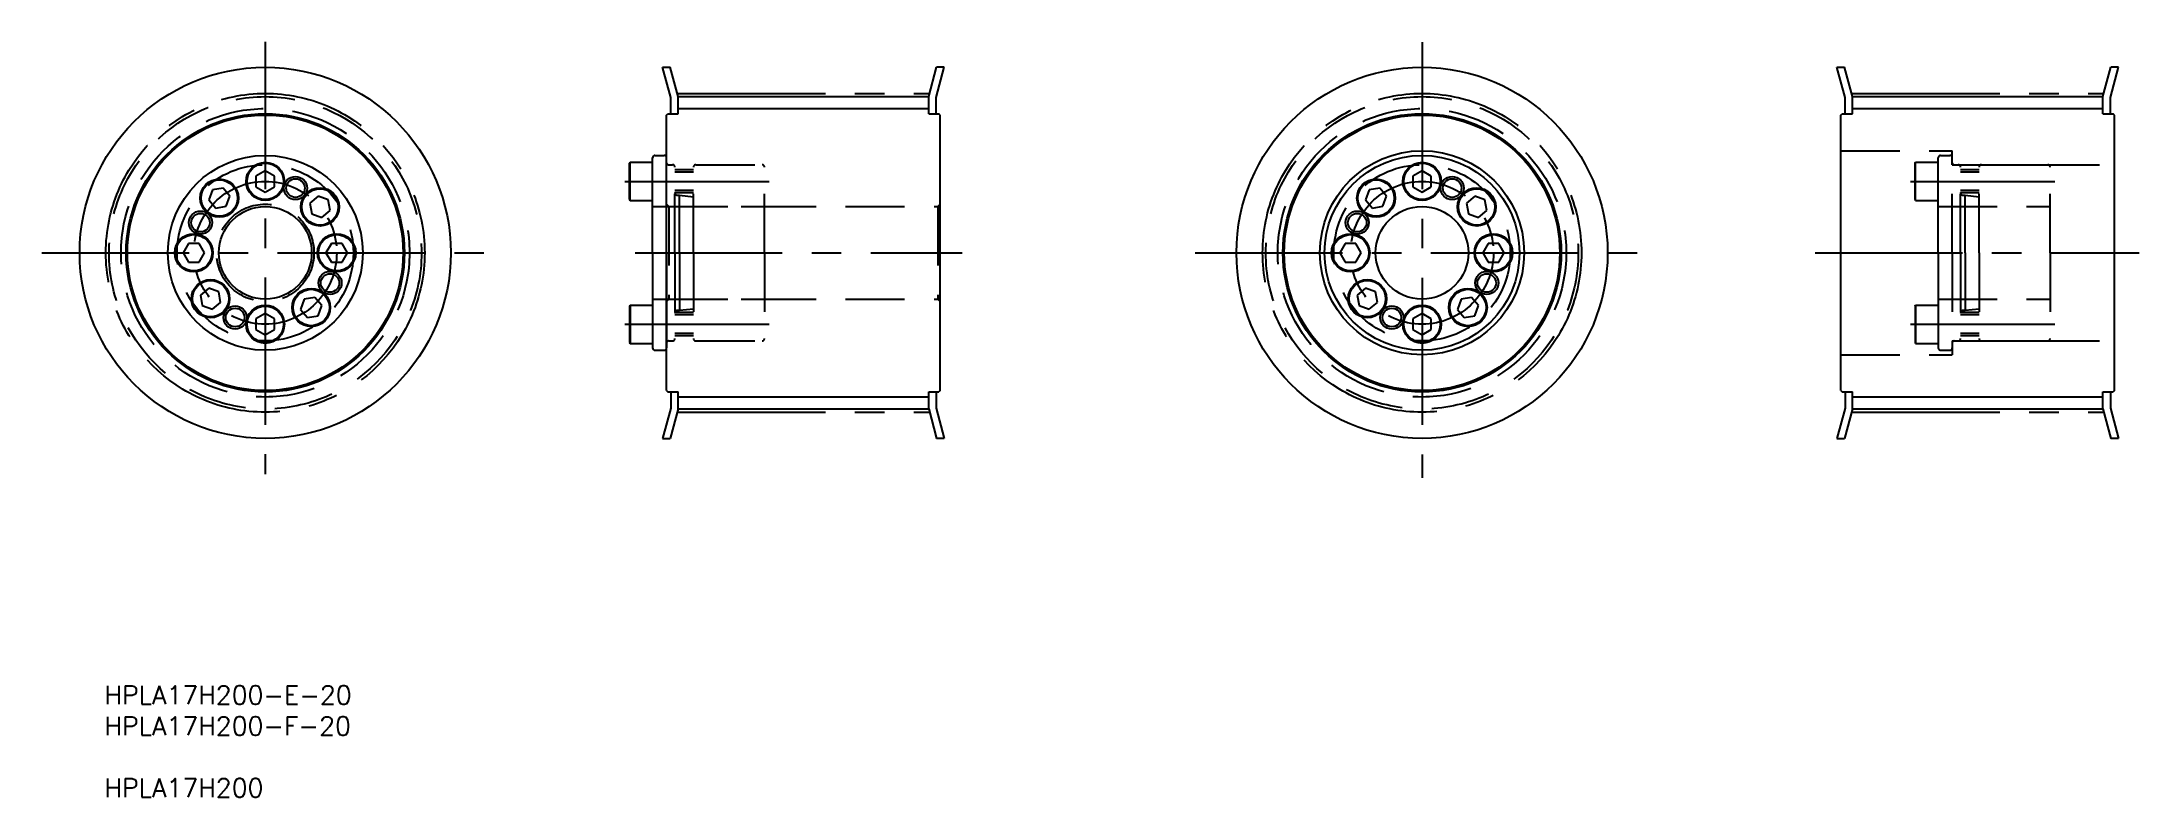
# Model space of a CAD drawing. Extents: x 2 to 454, y -15 to 148.
import ezdxf

# ---------------------------------------------------------------- set-up
doc = ezdxf.new("R2010")
doc.units = 0
doc.linetypes.add('CENTER', pattern=[50.8, 31.75, -6.35, 6.35, -6.35])
doc.linetypes.add('DASHED', pattern=[19.05, 12.7, -6.35])
doc.layers.get('0').update_dxf_attribs({"linetype": 'CONTINUOUS'})
doc.layers.add('CENTER', color=1, linetype='CENTER')
doc.styles.add('MISUMI', font='txt.shx')

# ---------------------------------------------------------------- blocks, each defined once
blk = doc.blocks.new('*U6')
at = {"color": 7, "linetype": 'CONTINUOUS', "style": 'MISUMI'}
for s, p in [('HPLA17H200-E-20', (15.05, 4.8)), ('HPLA17H200-F-20', (15.05, -1.87)), ('HPLA17H200', (15.05, -15.2))]:
    blk.add_text(s, height=4, dxfattribs=at).set_placement(p)

msp = doc.modelspace()

# ---------------------------------------------------------------- linework, layer by layer
at = {"color": 7, "linetype": 'CONTINUOUS'}
for p, q in [((135.38, 142.14), (137.04, 142.14)), ((137.13, 135.61), (135.38, 142.14)), ((138.73, 135.82), (137.04, 142.14)), ((192.73, 135.82), (194.43, 142.14)), ((194.33, 135.61), (196.08, 142.14)), ((196.08, 142.14), (194.43, 142.14)), ((388.5, 142.14), (390.16, 142.14)), ((390.25, 135.61), (388.5, 142.14)), ((391.85, 135.82), (390.16, 142.14)), ((445.85, 135.82), (447.55, 142.14)), ((447.45, 135.61), (449.2, 142.14)), ((449.2, 142.14), (447.55, 142.14)), ((138.73, 135.82), (192.73, 135.82)), ((138.73, 132.14), (138.73, 135.82)), ((192.73, 132.14), (192.73, 135.82)), ((391.85, 135.82), (445.85, 135.82)), ((391.85, 132.14), (391.85, 135.82)), ((445.85, 132.14), (445.85, 135.82)), ((136.23, 131.84), (136.53, 132.14)), ((136.23, 72.44), (136.23, 131.84)), ((136.53, 132.14), (138.73, 132.14)), ((137.13, 132.14), (137.13, 135.61)), ((192.73, 132.14), (194.93, 132.14)), ((194.33, 132.14), (194.33, 135.61)), ((195.23, 131.84), (194.93, 132.14)), ((195.23, 72.44), (195.23, 131.84)), ((389.35, 131.84), (389.65, 132.14)), ((389.35, 72.44), (389.35, 131.84)), ((389.65, 132.14), (391.85, 132.14)), ((390.25, 132.14), (390.25, 135.61)), ((445.85, 132.14), (448.05, 132.14)), ((447.45, 132.14), (447.45, 135.61)), ((448.35, 131.84), (448.05, 132.14)), ((448.35, 72.44), (448.35, 131.84)), ((133.23, 102.14), (133.23, 122.64)), ((133.73, 123.14), (135.73, 123.14)), ((136.23, 102.14), (136.23, 122.64)), ((49.73, 119.85), (47.73, 118.7)), ((47.73, 118.7), (47.73, 116.39)), ((51.73, 118.7), (49.73, 119.85)), ((50.73, 119.28), (50.73, 119.28)), ((51.23, 118.99), (51.23, 118.99)), ((51.73, 116.39), (51.73, 118.7)), ((128.23, 121.47), (128.35, 121.67)), ((128.23, 113.62), (128.23, 121.47)), ((128.35, 121.67), (133.23, 121.67)), ((128.35, 113.42), (128.35, 121.67)), ((133.23, 113.42), (133.23, 121.67)), ((133.23, 115.04), (133.23, 120.04)), ((299.07, 119.85), (297.07, 118.7)), ((297.07, 118.7), (297.07, 116.39)), ((301.07, 118.7), (299.07, 119.85)), ((300.07, 119.28), (300.07, 119.28)), ((300.57, 118.99), (300.57, 118.99)), ((301.07, 116.39), (301.07, 118.7)), ((38.34, 115.71), (37.55, 113.54)), ((37.55, 113.54), (39.04, 111.77)), ((40.62, 116.11), (38.34, 115.71)), ((42.1, 114.34), (40.62, 116.11)), ((41.31, 112.17), (42.1, 114.34)), ((47.73, 116.39), (49.73, 115.24)), ((49.73, 115.24), (51.73, 116.39)), ((61.12, 114.32), (59.36, 112.83)), ((63.29, 113.53), (61.12, 114.32)), ((63.7, 111.25), (63.29, 113.53)), ((128.23, 113.62), (128.35, 113.42)), ((128.35, 113.42), (133.23, 113.42)), ((287.68, 115.71), (286.89, 113.54)), ((286.89, 113.54), (288.38, 111.77)), ((289.96, 116.11), (287.68, 115.71)), ((291.44, 114.34), (289.96, 116.11)), ((290.65, 112.17), (291.44, 114.34)), ((297.07, 116.39), (299.07, 115.24)), ((299.07, 115.24), (301.07, 116.39)), ((310.46, 114.32), (308.69, 112.83)), ((312.63, 113.53), (310.46, 114.32)), ((313.03, 111.25), (312.63, 113.53)), ((39.04, 111.77), (41.31, 112.17)), ((59.36, 112.83), (59.76, 110.56)), ((59.76, 110.56), (61.93, 109.77)), ((61.93, 109.77), (63.7, 111.25)), ((288.38, 111.77), (290.65, 112.17)), ((308.69, 112.83), (309.09, 110.56)), ((309.09, 110.56), (311.26, 109.77)), ((311.26, 109.77), (313.03, 111.25)), ((33.17, 104.14), (32.02, 102.14)), ((35.48, 104.14), (33.17, 104.14)), ((36.64, 102.14), (35.48, 104.14)), ((63.97, 104.14), (62.82, 102.14)), ((66.28, 104.14), (63.97, 104.14)), ((67.44, 102.14), (66.28, 104.14)), ((282.51, 104.14), (281.36, 102.14)), ((284.82, 104.14), (282.51, 104.14)), ((285.98, 102.14), (284.82, 104.14)), ((313.31, 104.14), (312.16, 102.14)), ((315.62, 104.14), (313.31, 104.14)), ((316.78, 102.14), (315.62, 104.14)), ((32.02, 102.14), (33.17, 100.14)), ((33.17, 100.14), (35.48, 100.14)), ((35.48, 100.14), (36.64, 102.14)), ((62.82, 102.14), (63.97, 100.14)), ((63.97, 100.14), (66.28, 100.14)), ((66.28, 100.14), (67.44, 102.14)), ((133.23, 102.14), (133.23, 81.64)), ((136.23, 102.14), (136.23, 81.64)), ((281.36, 102.14), (282.51, 100.14)), ((282.51, 100.14), (284.82, 100.14)), ((284.82, 100.14), (285.98, 102.14)), ((312.16, 102.14), (313.31, 100.14)), ((313.31, 100.14), (315.62, 100.14)), ((315.62, 100.14), (316.78, 102.14)), ((37.53, 94.52), (35.76, 93.04)), ((35.76, 93.04), (36.16, 90.76)), ((36.16, 90.76), (38.33, 89.97)), ((39.7, 93.73), (37.53, 94.52)), ((38.33, 89.97), (40.1, 91.46)), ((40.1, 91.46), (39.7, 93.73)), ((58.14, 92.12), (57.35, 89.95)), ((60.42, 92.52), (58.14, 92.12)), ((61.9, 90.75), (60.42, 92.52)), ((61.11, 88.58), (61.9, 90.75)), ((128.23, 90.67), (128.35, 90.87)), ((128.23, 90.67), (128.23, 82.82)), ((128.35, 90.87), (133.23, 90.87)), ((128.35, 90.87), (128.35, 82.62)), ((133.23, 90.87), (133.23, 82.62)), ((286.87, 94.52), (285.1, 93.04)), ((285.1, 93.04), (285.5, 90.76)), ((285.5, 90.76), (287.67, 89.97)), ((289.04, 93.73), (286.87, 94.52)), ((287.67, 89.97), (289.44, 91.46)), ((289.44, 91.46), (289.04, 93.73)), ((307.48, 92.12), (306.69, 89.95)), ((309.75, 92.52), (307.48, 92.12)), ((311.24, 90.75), (309.75, 92.52)), ((310.45, 88.58), (311.24, 90.75)), ((49.73, 89.05), (47.73, 87.9)), ((47.73, 87.9), (47.73, 85.59)), ((51.73, 87.9), (49.73, 89.05)), ((51.73, 85.59), (51.73, 87.9)), ((57.35, 89.95), (58.84, 88.18)), ((58.84, 88.18), (61.11, 88.58)), ((133.23, 89.24), (133.23, 84.24)), ((299.07, 89.05), (297.07, 87.9)), ((297.07, 87.9), (297.07, 85.59)), ((301.07, 87.9), (299.07, 89.05)), ((301.07, 85.59), (301.07, 87.9)), ((306.69, 89.95), (308.17, 88.18)), ((308.17, 88.18), (310.45, 88.58)), ((47.73, 85.59), (49.73, 84.44)), ((49.73, 84.44), (51.73, 85.59)), ((128.23, 82.82), (128.35, 82.62)), ((128.35, 82.62), (133.23, 82.62)), ((297.07, 85.59), (299.07, 84.44)), ((299.07, 84.44), (301.07, 85.59)), ((133.73, 81.14), (135.73, 81.14)), ((136.23, 72.44), (136.53, 72.14)), ((195.23, 72.44), (194.93, 72.14)), ((389.35, 72.44), (389.65, 72.14)), ((448.35, 72.44), (448.05, 72.14)), ((137.13, 68.68), (135.38, 62.14)), ((136.53, 72.14), (138.73, 72.14)), ((138.73, 68.47), (137.04, 62.14)), ((137.13, 72.14), (137.13, 68.68)), ((138.73, 68.47), (138.73, 72.14)), ((138.73, 68.47), (192.73, 68.47)), ((192.73, 72.14), (194.93, 72.14)), ((192.73, 68.47), (192.73, 72.14)), ((192.73, 68.47), (194.43, 62.14)), ((194.33, 72.14), (194.33, 68.68)), ((194.33, 68.68), (196.08, 62.14)), ((390.25, 68.68), (388.5, 62.14)), ((389.65, 72.14), (391.85, 72.14)), ((391.85, 68.47), (390.16, 62.14)), ((390.25, 72.14), (390.25, 68.68)), ((391.85, 68.47), (391.85, 72.14)), ((391.85, 68.47), (445.85, 68.47)), ((445.85, 72.14), (448.05, 72.14)), ((445.85, 68.47), (445.85, 72.14)), ((445.85, 68.47), (447.55, 62.14)), ((447.45, 72.14), (447.45, 68.68)), ((447.45, 68.68), (449.2, 62.14)), ((135.38, 62.14), (137.04, 62.14)), ((196.08, 62.14), (194.43, 62.14)), ((388.5, 62.14), (390.16, 62.14)), ((449.2, 62.14), (447.55, 62.14))]:
    msp.add_line(p, q, dxfattribs=at)
at = {"color": 3, "linetype": 'CONTINUOUS'}
for p, q in [((138.73, 133.23), (192.73, 133.23)), ((391.85, 133.23), (445.85, 133.23)), ((138.73, 71.06), (192.73, 71.06)), ((391.85, 71.06), (445.85, 71.06))]:
    msp.add_line(p, q, dxfattribs=at)
at = {"color": 3, "linetype": 'DASHED'}
for p, q in [((389.35, 124.14), (413.35, 124.14)), ((410.35, 102.14), (410.35, 122.64)), ((410.85, 123.14), (412.85, 123.14)), ((413.35, 121.14), (413.35, 124.14)), ((413.35, 102.14), (413.35, 122.64)), ((136.64, 121.14), (137.53, 121.14)), ((138.03, 102.14), (138.03, 120.64)), ((142.03, 120.04), (138.03, 120.04)), ((142.03, 119.54), (138.03, 119.54)), ((142.03, 102.14), (142.03, 120.64)), ((142.53, 121.14), (156.83, 121.14)), ((157.33, 102.14), (157.33, 120.64)), ((405.35, 121.47), (405.47, 121.67)), ((405.35, 113.62), (405.35, 121.47)), ((405.47, 121.67), (410.35, 121.67)), ((405.47, 113.42), (405.47, 121.67)), ((410.35, 113.42), (410.35, 121.67)), ((410.35, 115.04), (410.35, 120.04)), ((413.35, 121.14), (448.35, 121.14)), ((413.76, 121.14), (414.65, 121.14)), ((415.15, 102.14), (415.15, 120.64)), ((419.15, 120.04), (415.15, 120.04)), ((419.15, 119.54), (415.15, 119.54)), ((419.15, 102.14), (419.15, 120.64)), ((419.65, 121.14), (433.95, 121.14)), ((434.45, 102.14), (434.45, 120.64)), ((142.03, 115.54), (138.03, 115.54)), ((142.03, 115.04), (138.03, 115.04)), ((138.63, 114.54), (139.03, 114.54)), ((139.03, 102.14), (139.03, 114.54)), ((139.03, 114.54), (142.03, 114.21)), ((405.35, 113.62), (405.47, 113.42)), ((405.47, 113.42), (410.35, 113.42)), ((419.15, 115.54), (415.15, 115.54)), ((419.15, 115.04), (415.15, 115.04)), ((415.75, 114.54), (416.15, 114.54)), ((416.15, 102.14), (416.15, 114.54)), ((416.15, 114.54), (419.15, 114.21)), ((133.23, 112.14), (157.33, 112.14)), ((136.23, 112.64), (136.73, 112.14)), ((136.73, 112.14), (194.73, 112.14)), ((136.73, 112.14), (136.73, 92.14)), ((195.23, 112.64), (194.73, 112.14)), ((194.73, 112.14), (194.73, 92.14)), ((410.35, 112.14), (434.45, 112.14)), ((138.03, 102.14), (138.03, 83.64)), ((139.03, 102.14), (139.03, 89.74)), ((142.03, 102.14), (142.03, 83.64)), ((157.33, 102.14), (157.33, 83.64)), ((410.35, 102.14), (410.35, 81.64)), ((413.35, 102.14), (413.35, 81.64)), ((415.15, 102.14), (415.15, 83.64)), ((416.15, 102.14), (416.15, 89.74)), ((419.15, 102.14), (419.15, 83.64)), ((434.45, 102.14), (434.45, 83.64)), ((133.23, 92.14), (157.33, 92.14)), ((136.23, 91.64), (136.73, 92.14)), ((136.73, 92.14), (194.73, 92.14)), ((195.23, 91.64), (194.73, 92.14)), ((405.35, 90.67), (405.47, 90.87)), ((405.35, 90.67), (405.35, 82.82)), ((405.47, 90.87), (410.35, 90.87)), ((405.47, 90.87), (405.47, 82.62)), ((410.35, 92.14), (434.45, 92.14)), ((410.35, 90.87), (410.35, 82.62)), ((142.03, 89.24), (138.03, 89.24)), ((142.03, 88.74), (138.03, 88.74)), ((138.63, 89.74), (139.03, 89.74)), ((139.03, 89.74), (142.03, 90.08)), ((410.35, 89.24), (410.35, 84.24)), ((419.15, 89.24), (415.15, 89.24)), ((419.15, 88.74), (415.15, 88.74)), ((415.75, 89.74), (416.15, 89.74)), ((416.15, 89.74), (419.15, 90.08)), ((136.64, 83.14), (137.53, 83.14)), ((142.03, 84.74), (138.03, 84.74)), ((142.03, 84.24), (138.03, 84.24)), ((142.53, 83.14), (156.83, 83.14)), ((405.35, 82.82), (405.47, 82.62)), ((405.47, 82.62), (410.35, 82.62)), ((413.35, 83.14), (413.35, 80.14)), ((413.35, 83.14), (448.35, 83.14)), ((413.76, 83.14), (414.65, 83.14)), ((419.15, 84.74), (415.15, 84.74)), ((419.15, 84.24), (415.15, 84.24)), ((419.65, 83.14), (433.95, 83.14)), ((389.35, 80.14), (413.35, 80.14)), ((410.85, 81.14), (412.85, 81.14))]:
    msp.add_line(p, q, dxfattribs=at)
at = {"color": 7, "linetype": 'CONTINUOUS'}
for centre, radius in [((49.73, 102.14), 40), ((299.07, 102.14), 40), ((49.73, 102.14), 30), ((49.73, 102.14), 29.7), ((299.07, 102.14), 30), ((299.07, 102.14), 29.7), ((49.73, 102.14), 21), ((299.07, 102.14), 22), ((299.07, 102.14), 21), ((39.83, 113.94), 4.12), ((39.83, 113.94), 3.92), ((49.73, 117.54), 4.12), ((49.73, 117.54), 3.92), ((56.24, 116.1), 2), ((289.17, 113.94), 4.12), ((289.17, 113.94), 3.92), ((299.07, 117.54), 4.12), ((299.07, 117.54), 3.92), ((305.57, 116.1), 2.5), ((305.57, 116.1), 2), ((61.53, 112.04), 4.12), ((61.53, 112.04), 3.92), ((310.86, 112.04), 4.12), ((310.86, 112.04), 3.92), ((35.77, 108.65), 2), ((49.73, 102.14), 10), ((285.11, 108.65), 2.5), ((285.11, 108.65), 2), ((299.07, 102.14), 10), ((34.33, 102.14), 4.12), ((34.33, 102.14), 3.92), ((65.13, 102.14), 4.12), ((65.13, 102.14), 3.92), ((283.67, 102.14), 4.12), ((283.67, 102.14), 3.92), ((314.47, 102.14), 4.12), ((314.47, 102.14), 3.92), ((37.93, 92.25), 4.12), ((37.93, 92.25), 3.92), ((63.69, 95.64), 2), ((287.27, 92.25), 4.12), ((287.27, 92.25), 3.92), ((313.02, 95.64), 2.5), ((313.02, 95.64), 2), ((49.73, 86.74), 4.12), ((49.73, 86.74), 3.92), ((59.63, 90.35), 4.12), ((59.63, 90.35), 3.92), ((292.56, 88.19), 2.5), ((299.07, 86.74), 4.12), ((299.07, 86.74), 3.92), ((308.96, 90.35), 4.12), ((308.96, 90.35), 3.92), ((43.22, 88.19), 2), ((292.56, 88.19), 2)]:
    msp.add_circle(centre, radius, dxfattribs=at)
at = {"color": 3, "linetype": 'DASHED'}
for centre, radius in [((49.73, 102.14), 33.67), ((299.07, 102.14), 33.67), ((49.73, 102.14), 31.09), ((299.07, 102.14), 31.09), ((49.73, 102.14), 19), ((299.07, 102.14), 19), ((49.73, 102.14), 10.5)]:
    msp.add_circle(centre, radius, dxfattribs=at)
at = {"color": 3}
for centre in [(56.24, 116.1), (35.77, 108.65), (63.69, 95.64), (43.22, 88.19)]:
    msp.add_circle(centre, 2.5, dxfattribs=at)
at = {"color": 7, "linetype": 'CONTINUOUS'}
for centre, start, end in [((133.73, 122.64), 90, 180), ((135.73, 122.64), 0, 90), ((133.73, 81.64), 180, 270), ((135.73, 81.64), 270, 0)]:
    msp.add_arc(centre, 0.5, start, end, dxfattribs=at)
at = {"color": 3, "linetype": 'DASHED'}
for centre, radius, start, end in [((410.85, 122.64), 0.5, 90, 180), ((412.85, 122.64), 0.5, 0, 90), ((136.64, 121.55), 0.41, 180, 270), ((137.53, 120.64), 0.5, 0, 90), ((142.53, 120.64), 0.5, 90, 180), ((156.83, 120.64), 0.5, 0, 90), ((413.76, 121.55), 0.41, 180, 270), ((414.65, 120.64), 0.5, 0, 90), ((419.65, 120.64), 0.5, 90, 180), ((433.95, 120.64), 0.5, 0, 90), ((138.63, 115.14), 0.6, 180.0007, 270), ((415.75, 115.14), 0.6, 180.0007, 270), ((138.63, 89.14), 0.6, 90, 179.9993), ((415.75, 89.14), 0.6, 90, 179.9993), ((136.64, 82.73), 0.41, 90, 180), ((137.53, 83.64), 0.5, 270, 0), ((142.53, 83.64), 0.5, 180, 270), ((156.83, 83.64), 0.5, 270, 0), ((410.85, 81.64), 0.5, 180, 270), ((412.85, 81.64), 0.5, 270, 0), ((413.76, 82.73), 0.41, 90, 180), ((414.65, 83.64), 0.5, 270, 0), ((419.65, 83.64), 0.5, 180, 270), ((433.95, 83.64), 0.5, 270, 0)]:
    msp.add_arc(centre, radius, start, end, dxfattribs=at)
at = {"layer": 'CENTER', "color": 1, "linetype": 'CENTER'}
for p, q in [((49.73, 147.61), (49.73, 54.41)), ((299.07, 147.58), (299.07, 53.65)), ((138.73, 136.5), (192.73, 136.5)), ((391.85, 136.5), (445.85, 136.5)), ((127.23, 117.54), (158.33, 117.54)), ((404.35, 117.54), (435.45, 117.54)), ((1.59, 102.14), (98.14, 102.14)), ((129.43, 102.14), (199.92, 102.14)), ((250.17, 102.14), (348.7, 102.14)), ((383.81, 102.14), (453.63, 102.14)), ((127.23, 86.74), (158.33, 86.74)), ((404.35, 86.74), (435.45, 86.74)), ((138.73, 67.78), (192.73, 67.78)), ((391.85, 67.78), (445.85, 67.78))]:
    msp.add_line(p, q, dxfattribs=at)
for centre, radius in [((49.73, 102.14), 34.36), ((299.07, 102.14), 34.36), ((49.73, 102.14), 15.4), ((299.07, 102.14), 15.4)]:
    msp.add_circle(centre, radius, dxfattribs=at)

# ---------------------------------------------------------------- block references
at = {"color": 7, "linetype": 'CONTINUOUS'}
msp.add_blockref('*U6', (0, 0), dxfattribs=at)

doc.saveas('drawing.dxf')
